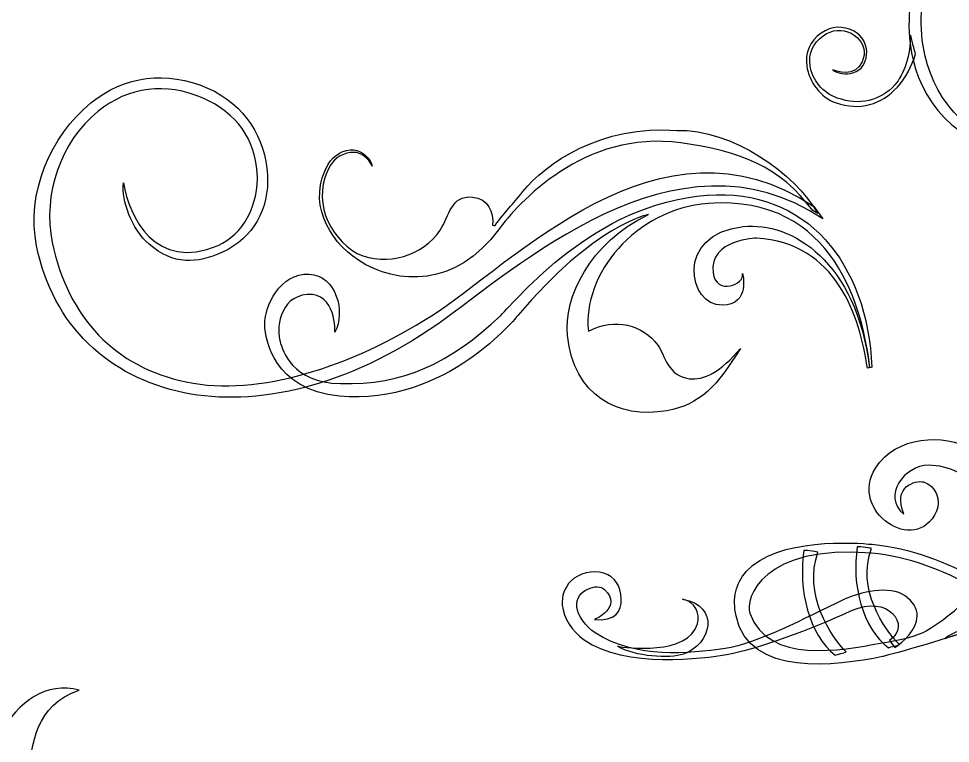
# Model space of a CAD drawing. Header units: millimetres. Extents: x -106 to 106, y -106 to 106.
# Drawn here: x -61.97 to -21.13, y -55.84 to -24.08 of the extents above; entities that cross this region are included whole.
import ezdxf

# ---------------------------------------------------------------- set-up
doc = ezdxf.new("R2010")
doc.units = ezdxf.units.MM
doc.header["$MEASUREMENT"] = 0
doc.layers.add('layer 1', color=7, linetype='Continuous')

msp = doc.modelspace()

# ---------------------------------------------------------------- linework, layer by layer
at = {"layer": 'layer 1', "color": 7}
msp.add_open_spline([(105.6569, -105.6569), (105.6569, -105.6569), (-106.0097, -105.6569), (-106.0097, -105.6569), (-106.0097, -105.6569), (-106.0097, -105.6569), (-106.0097, 106.0097), (-106.0097, 106.0097), (-106.0097, 106.0097), (-106.0097, 106.0097), (105.6569, 106.0097), (105.6569, 106.0097), (105.6569, 106.0097), (105.6569, 106.0097), (105.6569, -105.6569), (105.6569, -105.6569)], degree=3, knots=[0, 0, 0, 0, 0.2, 0.2, 0.2, 0.2, 0.4, 0.4, 0.4, 0.4, 0.6, 0.6, 0.6, 0.6, 1, 1, 1, 1], dxfattribs=at)
at = {"layer": 'layer 1', "color": 250}
for points, knots in [([(-19.3104, -18.5153), (-15.2419, -16.6518), (-8.8425, -17.253), (-4.3459, -23.0142), (-4.3459, -23.0142), (-4.3459, -23.0142), (-4.5471, -23.1706), (-4.5471, -23.1706), (-4.5471, -23.1706), (-8.9575, -17.5193), (-14.9448, -16.8282), (-18.922, -18.65), (-18.922, -18.65), (-22.02, -20.069), (-22.8113, -23.3122), (-22.2365, -25.7266), (-22.2365, -25.7266), (-21.7664, -27.6992), (-20.2161, -29.7666), (-17.2766, -29.6536), (-17.2766, -29.6536), (-15.7466, -29.5947), (-14.3691, -28.5915), (-13.769, -27.0973), (-13.769, -27.0973), (-13.1786, -25.629), (-13.3518, -24.0357), (-14.4248, -22.9243), (-14.4248, -22.9243), (-15.0688, -22.257), (-16.2238, -22.2542), (-16.8416, -22.5722), (-16.8416, -22.5722), (-17.4259, -22.873), (-17.7367, -23.5038), (-17.6125, -24.1783), (-17.6125, -24.1783), (-17.5069, -24.7457), (-17.0051, -25.7045), (-16.0942, -25.3459), (-16.0942, -25.3459), (-15.7664, -25.216), (-15.8228, -24.7537), (-16.0767, -24.6251), (-16.0767, -24.6251), (-16.2828, -24.5201), (-16.8533, -24.2193), (-16.5493, -23.7397), (-16.5493, -23.7397), (-16.273, -23.3029), (-15.0878, -23.5475), (-15.143, -24.5621), (-15.143, -24.5621), (-15.2955, -25.5601), (-16.2532, -25.6394), (-16.6856, -25.5601), (-16.6856, -25.5601), (-17.037, -25.4971), (-17.5901, -25.2129), (-17.7794, -24.1869), (-17.7794, -24.1869), (-17.9313, -23.3632), (-17.5625, -22.7235), (-16.8811, -22.3727), (-16.8811, -22.3727), (-16.1793, -22.0113), (-15.0194, -22.04), (-14.2885, -22.7968), (-14.2885, -22.7968), (-13.1431, -23.9837), (-12.9023, -25.6273), (-13.5314, -27.1914), (-13.5314, -27.1914), (-14.1696, -28.7799), (-15.6362, -29.8358), (-17.2662, -29.9096), (-17.2662, -29.9096), (-20.5513, -30.0588), (-22.2737, -27.9548), (-22.7669, -25.8826), (-22.7669, -25.8826), (-23.3662, -23.3711), (-22.5395, -19.9939), (-19.3104, -18.5153)], [0, 0, 0, 0, 0.0454545, 0.0454545, 0.0454545, 0.0454546, 0.0909091, 0.0909091, 0.0909091, 0.0909091, 0.1363636, 0.1363636, 0.1363636, 0.1363636, 0.1818182, 0.1818182, 0.1818182, 0.1818182, 0.2272727, 0.2272727, 0.2272727, 0.2272727, 0.2727273, 0.2727273, 0.2727273, 0.2727273, 0.3181818, 0.3181818, 0.3181818, 0.3181818, 0.3636364, 0.3636364, 0.3636364, 0.3636364, 0.4090909, 0.4090909, 0.4090909, 0.4090909, 0.4545455, 0.4545455, 0.4545455, 0.4545455, 0.5, 0.5, 0.5, 0.5, 0.5454545, 0.5454545, 0.5454545, 0.5454546, 0.5909091, 0.5909091, 0.5909091, 0.5909091, 0.6363636, 0.6363636, 0.6363636, 0.6363636, 0.6818182, 0.6818182, 0.6818182, 0.6818182, 0.7272727, 0.7272727, 0.7272727, 0.7272727, 0.7727273, 0.7727273, 0.7727273, 0.7727273, 0.8181818, 0.8181818, 0.8181818, 0.8181818, 0.8636364, 0.8636364, 0.8636364, 0.8636364, 0.9090909, 0.9090909, 0.9090909, 0.9090909, 1, 1, 1, 1]), ([(-26.7973, -24.7106), (-26.3453, -24.3885), (-25.8208, -24.3895), (-25.3839, -24.6193), (-25.3839, -24.6193), (-24.9838, -24.8301), (-24.7564, -25.2181), (-24.807, -25.6683), (-24.807, -25.6683), (-24.8496, -26.0418), (-24.9946, -26.3194), (-25.4032, -26.4562), (-25.4032, -26.4562), (-25.6961, -26.5554), (-26.0974, -26.4738), (-26.2838, -26.3287), (-26.2838, -26.3287), (-25.8611, -26.4962), (-25.0411, -26.5768), (-24.9161, -25.6718), (-24.9161, -25.6718), (-24.8671, -25.3211), (-25.0901, -24.9231), (-25.4878, -24.7182), (-25.4878, -24.7182), (-25.873, -24.5208), (-26.3088, -24.5438), (-26.7113, -24.8305), (-26.7113, -24.8305), (-27.1535, -25.1457), (-27.3566, -25.6087), (-27.2818, -26.1338), (-27.2818, -26.1338), (-27.1912, -26.7666), (-26.712, -27.3395), (-26.0902, -27.5569), (-26.0902, -27.5569), (-25.1159, -27.8969), (-24.2188, -27.6913), (-23.5639, -26.9771), (-23.5639, -26.9771), (-23.1813, -26.5592), (-22.8566, -25.6225), (-22.8835, -24.8005), (-22.8835, -24.8005), (-22.8509, -24.8649), (-22.6913, -25.5553), (-22.6587, -25.6191), (-22.6587, -25.6191), (-22.8259, -26.1737), (-23.094, -26.6822), (-23.4562, -27.0767), (-23.4562, -27.0767), (-24.1527, -27.838), (-25.1099, -28.1309), (-26.1432, -27.7691), (-26.1432, -27.7691), (-26.8164, -27.5345), (-27.3295, -26.841), (-27.4284, -26.1544), (-27.4284, -26.1544), (-27.5096, -25.5798), (-27.2803, -25.0537), (-26.7973, -24.7106)], [0, 0, 0, 0, 0.0588235, 0.0588235, 0.0588235, 0.0588235, 0.1176471, 0.1176471, 0.1176471, 0.1176471, 0.1764706, 0.1764706, 0.1764706, 0.1764706, 0.2352941, 0.2352941, 0.2352941, 0.2352941, 0.2941176, 0.2941176, 0.2941176, 0.2941177, 0.3529412, 0.3529412, 0.3529412, 0.3529412, 0.4117647, 0.4117647, 0.4117647, 0.4117647, 0.4705882, 0.4705882, 0.4705882, 0.4705882, 0.5294118, 0.5294118, 0.5294118, 0.5294118, 0.5882353, 0.5882353, 0.5882353, 0.5882353, 0.6470588, 0.6470588, 0.6470588, 0.6470588, 0.7058824, 0.7058824, 0.7058824, 0.7058824, 0.7647059, 0.7647059, 0.7647059, 0.7647059, 0.8235294, 0.8235294, 0.8235294, 0.8235294, 0.8823529, 0.8823529, 0.8823529, 0.882353, 1, 1, 1, 1]), ([(-43.8837, -37.1078), (-47.3967, -39.3354), (-51.4602, -40.6541), (-54.6245, -40.0037), (-54.6245, -40.0037), (-57.7299, -39.3653), (-59.8146, -37.1929), (-60.4991, -33.888), (-60.4991, -33.888), (-60.9335, -31.7768), (-60.1312, -29.4693), (-58.5051, -28.1502), (-58.5051, -28.1502), (-57.1587, -27.0577), (-55.5172, -26.851), (-53.89, -27.5621), (-53.89, -27.5621), (-52.4076, -28.2091), (-51.6104, -29.3952), (-51.5177, -30.8067), (-51.5177, -30.8067), (-51.4251, -32.2688), (-52.1671, -33.5621), (-53.2327, -34.0155), (-53.2327, -34.0155), (-55.9839, -35.1854), (-57.1357, -32.749), (-57.3758, -31.279), (-57.3758, -31.279), (-57.4702, -32.0483), (-57.024, -33.3092), (-56.2537, -33.9662), (-56.2537, -33.9662), (-55.184, -34.8829), (-54.1608, -34.8237), (-53.0405, -34.3165), (-53.0405, -34.3165), (-51.6928, -33.7009), (-50.9855, -32.4097), (-51.0657, -30.9334), (-51.0657, -30.9334), (-51.1564, -29.3191), (-52.0338, -27.8463), (-53.6964, -27.1184), (-53.6964, -27.1184), (-55.4717, -26.3398), (-57.3334, -26.5799), (-58.81, -27.7736), (-58.81, -27.7736), (-60.5718, -29.205), (-61.658, -31.7575), (-61.186, -34.0409), (-61.186, -34.0409), (-60.4664, -37.5484), (-58.0303, -39.797), (-54.7238, -40.475), (-54.7238, -40.475), (-51.6083, -41.1151), (-47.6096, -40.2559), (-43.6026, -37.4636), (-43.6026, -37.4636), (-40.2347, -35.1168), (-33.1698, -28.5205), (-26.7155, -32.8565), (-26.7155, -32.8565), (-26.7155, -32.8565), (-27.1244, -32.3111), (-27.1244, -32.3111), (-27.1244, -32.3111), (-33.8537, -27.7908), (-40.3336, -34.8561), (-43.8837, -37.1078)], [0, 0, 0, 0, 0.0526316, 0.0526316, 0.0526316, 0.0526316, 0.1052632, 0.1052632, 0.1052632, 0.1052632, 0.1578947, 0.1578947, 0.1578947, 0.1578947, 0.2105263, 0.2105263, 0.2105263, 0.2105263, 0.2631579, 0.2631579, 0.2631579, 0.2631579, 0.3157895, 0.3157895, 0.3157895, 0.3157895, 0.3684211, 0.3684211, 0.3684211, 0.3684211, 0.4210526, 0.4210526, 0.4210526, 0.4210526, 0.4736842, 0.4736842, 0.4736842, 0.4736842, 0.5263158, 0.5263158, 0.5263158, 0.5263158, 0.5789474, 0.5789474, 0.5789474, 0.5789474, 0.6315789, 0.6315789, 0.6315789, 0.631579, 0.6842105, 0.6842105, 0.6842105, 0.6842105, 0.7368421, 0.7368421, 0.7368421, 0.7368421, 0.7894737, 0.7894737, 0.7894737, 0.7894737, 0.8421053, 0.8421053, 0.8421053, 0.8421053, 0.8947368, 0.8947368, 0.8947368, 0.8947369, 1, 1, 1, 1]), ([(-33.122, -28.9739), (-36.4103, -28.7093), (-38.9056, -30.4291), (-39.8695, -31.658), (-39.8695, -31.658), (-40.3339, -32.2502), (-40.6312, -32.5065), (-41.0901, -33.139), (-41.0901, -33.139), (-41.1005, -33.1535), (-41.1911, -33.1259), (-41.2017, -33.1397), (-41.2017, -33.1397), (-41.1311, -32.563), (-41.4029, -31.9491), (-42.0782, -31.8964), (-42.0782, -31.8964), (-43.04, -31.8216), (-43.0724, -32.6987), (-43.4979, -33.3471), (-43.4979, -33.3471), (-44.232, -34.4681), (-45.823, -34.9546), (-47.1294, -34.3724), (-47.1294, -34.3724), (-48.4137, -33.611), (-49.1558, -31.9697), (-48.3014, -30.4987), (-48.3014, -30.4987), (-48.1129, -30.1738), (-47.7037, -29.9344), (-47.261, -29.9378), (-47.261, -29.9378), (-46.9861, -29.9396), (-46.6374, -30.1776), (-46.4786, -30.538), (-46.4786, -30.538), (-46.5051, -30.2493), (-46.9099, -29.8676), (-47.2817, -29.8321), (-47.2817, -29.8321), (-47.7051, -29.7925), (-48.167, -30.0495), (-48.4044, -30.4598), (-48.4044, -30.4598), (-49.3294, -32.0518), (-48.4385, -33.7805), (-47.0808, -34.6645), (-47.0808, -34.6645), (-45.3658, -35.7814), (-42.7982, -35.8531), (-40.9409, -33.3333), (-40.9409, -33.3333), (-40.0962, -32.1868), (-37.2044, -28.936), (-32.9518, -29.522), (-32.9518, -29.522), (-30.4382, -29.8434), (-28.5476, -30.5804), (-27.1681, -32.4893), (-27.1681, -32.4893), (-27.1681, -32.4893), (-26.9411, -32.6216), (-26.9411, -32.6216), (-26.9411, -32.6216), (-27.924, -30.8639), (-30.7142, -28.9078), (-33.122, -28.9739)], [0, 0, 0, 0, 0.0555556, 0.0555556, 0.0555556, 0.0555556, 0.1111111, 0.1111111, 0.1111111, 0.1111111, 0.1666667, 0.1666667, 0.1666667, 0.1666667, 0.2222222, 0.2222222, 0.2222222, 0.2222222, 0.2777778, 0.2777778, 0.2777778, 0.2777778, 0.3333333, 0.3333333, 0.3333333, 0.3333333, 0.3888889, 0.3888889, 0.3888889, 0.3888889, 0.4444444, 0.4444444, 0.4444444, 0.4444445, 0.5, 0.5, 0.5, 0.5, 0.5555556, 0.5555556, 0.5555556, 0.5555556, 0.6111111, 0.6111111, 0.6111111, 0.6111111, 0.6666667, 0.6666667, 0.6666667, 0.6666667, 0.7222222, 0.7222222, 0.7222222, 0.7222222, 0.7777778, 0.7777778, 0.7777778, 0.7777778, 0.8333333, 0.8333333, 0.8333333, 0.8333333, 0.8888889, 0.8888889, 0.8888889, 0.8888889, 1, 1, 1, 1]), ([(-31.789, -31.8178), (-36.7844, -32.1858), (-40.1017, -36.3774), (-40.8438, -37.084), (-40.8438, -37.084), (-43.0652, -39.1993), (-45.1323, -40.1481), (-47.8604, -40.074), (-47.8604, -40.074), (-50.0046, -40.0158), (-50.4067, -38.6291), (-50.5121, -38.2302), (-50.5121, -38.2302), (-50.6754, -37.7647), (-50.5882, -36.2606), (-49.3218, -36.1676), (-49.3218, -36.1676), (-48.0447, -36.0729), (-48.1116, -37.8233), (-48.1116, -37.8233), (-48.1116, -37.8233), (-47.633, -36.9231), (-48.0489, -35.3439), (-49.2419, -35.277), (-49.2419, -35.277), (-50.4952, -35.2071), (-51.2218, -36.704), (-51.1849, -37.5332), (-51.1849, -37.5332), (-51.1577, -38.1241), (-50.8074, -40.3455), (-47.9145, -40.6197), (-47.9145, -40.6197), (-43.2261, -41.0634), (-40.0931, -37.0947), (-40.0931, -37.0947), (-40.0931, -37.0947), (-36.7424, -33.0956), (-34.3587, -32.6598), (-34.3587, -32.6598), (-34.3587, -32.6598), (-36.9526, -33.8994), (-38.0936, -36.3058), (-37.9172, -37.9697), (-37.9172, -37.9697), (-37.6375, -40.6169), (-35.7013, -41.6326), (-33.5677, -41.2639), (-33.5677, -41.2639), (-32.0977, -41.0076), (-31.3605, -40.1711), (-30.3314, -38.5306), (-30.3314, -38.5306), (-31.18, -39.5631), (-31.9609, -39.941), (-32.569, -39.8607), (-32.569, -39.8607), (-33.533, -39.7333), (-33.6322, -38.84), (-33.9584, -38.3866), (-33.9584, -38.3866), (-34.6009, -37.4926), (-35.8295, -37.1677), (-37.0004, -37.7789), (-37.0004, -37.7789), (-37.2712, -35.3246), (-34.9661, -32.4149), (-31.7346, -32.1785), (-31.7346, -32.1785), (-26.1756, -31.7699), (-24.9388, -36.9445), (-24.6625, -39.3746), (-24.6625, -39.3746), (-24.6329, -39.3691), (-24.6036, -39.3626), (-24.5736, -39.3574), (-24.5736, -39.3574), (-24.7679, -34.7975), (-27.4396, -31.4961), (-31.789, -31.8178)], [0, 0, 0, 0, 0.047619, 0.047619, 0.047619, 0.0476191, 0.0952381, 0.0952381, 0.0952381, 0.0952381, 0.1428571, 0.1428571, 0.1428571, 0.1428572, 0.1904762, 0.1904762, 0.1904762, 0.1904762, 0.2380952, 0.2380952, 0.2380952, 0.2380952, 0.2857143, 0.2857143, 0.2857143, 0.2857143, 0.3333333, 0.3333333, 0.3333333, 0.3333333, 0.3809524, 0.3809524, 0.3809524, 0.3809524, 0.4285714, 0.4285714, 0.4285714, 0.4285714, 0.4761905, 0.4761905, 0.4761905, 0.4761905, 0.5238095, 0.5238095, 0.5238095, 0.5238095, 0.5714286, 0.5714286, 0.5714286, 0.5714286, 0.6190476, 0.6190476, 0.6190476, 0.6190476, 0.6666667, 0.6666667, 0.6666667, 0.6666667, 0.7142857, 0.7142857, 0.7142857, 0.7142857, 0.7619048, 0.7619048, 0.7619048, 0.7619048, 0.8095238, 0.8095238, 0.8095238, 0.8095238, 0.8571429, 0.8571429, 0.8571429, 0.8571429, 0.9047619, 0.9047619, 0.9047619, 0.9047619, 1, 1, 1, 1]), ([(-30.2146, -33.1942), (-33.2753, -33.5366), (-32.5804, -36.6806), (-31.1421, -36.6416), (-31.1421, -36.6416), (-29.8618, -36.6082), (-30.2477, -35.2433), (-30.2477, -35.2433), (-30.2477, -35.2433), (-30.1109, -35.7215), (-31.4049, -36.2317), (-31.5351, -35.213), (-31.5351, -35.213), (-31.7026, -33.7371), (-29.6269, -33.6999), (-29.6269, -33.6999), (-29.6269, -33.6999), (-26.1363, -33.8828), (-25.0832, -37.1705), (-24.7714, -39.396), (-24.7714, -39.396), (-24.74, -39.3898), (-24.7097, -39.3832), (-24.6787, -39.3777), (-24.6787, -39.3777), (-25.2351, -34.7437), (-28.078, -32.9568), (-30.2146, -33.1942)], [0, 0, 0, 0, 0.125, 0.125, 0.125, 0.125, 0.25, 0.25, 0.25, 0.25, 0.375, 0.375, 0.375, 0.375, 0.5, 0.5, 0.5, 0.5, 0.625, 0.625, 0.625, 0.625, 0.75, 0.75, 0.75, 0.75, 1, 1, 1, 1]), ([(-30.5269, -50.2549), (-29.9576, -52.9673), (-26.1391, -52.4474), (-24.108, -52.0409), (-24.108, -52.0409), (-24.108, -52.0409), (-21.3051, -51.2998), (-20.1817, -50.8437), (-20.1817, -50.8437), (-19.5359, -50.5815), (-18.9046, -50.3283), (-18.2643, -50.1209), (-18.2643, -50.1209), (-17.6657, -50.5161), (-17.0776, -50.9288), (-16.4939, -51.3371), (-16.4939, -51.3371), (-14.3955, -52.8088), (-12.2245, -54.3312), (-9.7335, -54.9861), (-9.7335, -54.9861), (-7.3893, -55.6017), (-4.1079, -55.363), (-2.4417, -53.3841), (-2.4417, -53.3841), (-0.8528, -51.4965), (-0.7579, -48.1658), (-2.3545, -46.1126), (-2.3545, -46.1126), (-2.3545, -46.1126), (-4.2619, -43.5012), (-6.9148, -43.7086), (-6.9148, -43.7086), (-6.7777, -44.0231), (-6.527, -44.8358), (-6.3909, -45.15), (-6.3909, -45.15), (-4.8422, -43.9569), (0.7472, -47.7793), (-2.7407, -53.133), (-2.7407, -53.133), (-3.049, -53.607), (-4.2584, -54.4094), (-5.1738, -54.4314), (-5.1738, -54.4314), (-6.3348, -54.459), (-7.4955, -52.8563), (-9.0716, -51.5268), (-9.0716, -51.5268), (-10.8045, -50.1144), (-12.8116, -49.3892), (-15.2683, -49.2751), (-15.2683, -49.2751), (-16.3145, -49.2269), (-17.28, -49.4119), (-18.2016, -49.6941), (-18.2016, -49.6941), (-18.6555, -49.3971), (-19.1161, -49.1108), (-19.5846, -48.8438), (-19.5846, -48.8438), (-19.3495, -48.4828), (-19.153, -48.099), (-18.989, -47.7014), (-18.989, -47.7014), (-18.3351, -46.1153), (-18.4856, -43.8543), (-20.1751, -42.941), (-20.1751, -42.941), (-21.4236, -42.2661), (-23.5057, -42.3367), (-24.4195, -43.7826), (-24.4195, -43.7826), (-25.6075, -45.6605), (-22.6558, -47.6749), (-21.735, -45.6709), (-21.735, -45.6709), (-21.5323, -45.2299), (-21.7787, -44.5164), (-22.3057, -44.3855), (-22.3057, -44.3855), (-22.6582, -44.298), (-23.6852, -44.5874), (-23.1653, -45.8008), (-23.1653, -45.8008), (-24.1509, -44.9994), (-23.1365, -43.6524), (-22.0928, -43.6562), (-22.0928, -43.6562), (-21.2049, -43.659), (-20.3429, -44.0713), (-19.8342, -44.7593), (-19.8342, -44.7593), (-18.9306, -45.9796), (-19.1571, -47.4568), (-19.8683, -48.6847), (-19.8683, -48.6847), (-21.3203, -47.8861), (-22.8582, -47.2811), (-24.5547, -47.1185), (-24.5547, -47.1185), (-25.2406, -47.0534), (-28.7305, -46.8023), (-30.0798, -48.3109), (-30.0798, -48.3109), (-30.5388, -48.8238), (-30.6894, -49.4784), (-30.5269, -50.2549)], [0, 0, 0, 0, 0.0357143, 0.0357143, 0.0357143, 0.0357143, 0.0714286, 0.0714286, 0.0714286, 0.0714286, 0.1071429, 0.1071429, 0.1071429, 0.1071429, 0.1428571, 0.1428571, 0.1428571, 0.1428572, 0.1785714, 0.1785714, 0.1785714, 0.1785714, 0.2142857, 0.2142857, 0.2142857, 0.2142857, 0.25, 0.25, 0.25, 0.25, 0.2857143, 0.2857143, 0.2857143, 0.2857143, 0.3214286, 0.3214286, 0.3214286, 0.3214286, 0.3571429, 0.3571429, 0.3571429, 0.3571429, 0.3928571, 0.3928571, 0.3928571, 0.3928572, 0.4285714, 0.4285714, 0.4285714, 0.4285714, 0.4642857, 0.4642857, 0.4642857, 0.4642857, 0.5, 0.5, 0.5, 0.5, 0.5357143, 0.5357143, 0.5357143, 0.5357143, 0.5714286, 0.5714286, 0.5714286, 0.5714286, 0.6071429, 0.6071429, 0.6071429, 0.6071429, 0.6428571, 0.6428571, 0.6428571, 0.6428572, 0.6785714, 0.6785714, 0.6785714, 0.6785714, 0.7142857, 0.7142857, 0.7142857, 0.7142857, 0.75, 0.75, 0.75, 0.75, 0.7857143, 0.7857143, 0.7857143, 0.7857143, 0.8214286, 0.8214286, 0.8214286, 0.8214286, 0.8571429, 0.8571429, 0.8571429, 0.8571429, 0.8928571, 0.8928571, 0.8928571, 0.8928572, 0.9285714, 0.9285714, 0.9285714, 0.9285714, 1, 1, 1, 1]), ([(-24.5912, -47.5068), (-24.5912, -47.5068), (-24.5912, -47.5068), (-24.5912, -47.5068), (-24.5912, -47.5068), (-22.9687, -47.6625), (-21.4846, -48.2444), (-20.0767, -49.0164), (-20.0767, -49.0164), (-20.2624, -49.2913), (-20.4714, -49.5508), (-20.6952, -49.7874), (-20.6952, -49.7874), (-21.0491, -50.1616), (-22.077, -50.9033), (-22.4804, -51.0446), (-22.4804, -51.0446), (-23.1327, -51.293), (-23.7255, -51.3722), (-24.2052, -51.4559), (-24.2052, -51.4559), (-25.8955, -51.7518), (-29.0971, -52.3985), (-29.9256, -50.1399), (-29.9256, -50.1399), (-30.1566, -49.5087), (-29.3563, -47.1006), (-24.5912, -47.5068)], [0, 0, 0, 0, 0.125, 0.125, 0.125, 0.125, 0.25, 0.25, 0.25, 0.25, 0.375, 0.375, 0.375, 0.375, 0.5, 0.5, 0.5, 0.5, 0.625, 0.625, 0.625, 0.625, 0.75, 0.75, 0.75, 0.75, 1, 1, 1, 1]), ([(-26.9356, -47.4606), (-27.5853, -49.2807), (-26.383, -51.1672), (-25.7071, -51.829), (-25.7071, -51.829), (-25.7755, -51.8893), (-26.0943, -51.9286), (-26.1875, -51.9765), (-26.1875, -51.9765), (-27.3254, -51.0997), (-27.8132, -49.1118), (-27.553, -47.3935), (-27.553, -47.3935), (-27.4002, -47.3669), (-26.9356, -47.4606), (-26.9356, -47.4606)], [0, 0, 0, 0, 0.2, 0.2, 0.2, 0.2, 0.4, 0.4, 0.4, 0.4, 0.6, 0.6, 0.6, 0.6, 1, 1, 1, 1]), ([(-24.5957, -47.2959), (-25.2451, -49.0505), (-24.0424, -50.8712), (-23.3668, -51.5096), (-23.3668, -51.5096), (-23.4352, -51.5679), (-23.7534, -51.6054), (-23.8478, -51.6512), (-23.8478, -51.6512), (-24.9857, -50.8055), (-25.4727, -48.8883), (-25.213, -47.2308), (-25.213, -47.2308), (-25.0606, -47.205), (-24.5957, -47.2959), (-24.5957, -47.2959)], [0, 0, 0, 0, 0.2, 0.2, 0.2, 0.2, 0.4, 0.4, 0.4, 0.4, 0.6, 0.6, 0.6, 0.6, 1, 1, 1, 1]), ([(-36.3197, -48.3791), (-35.8288, -48.5379), (-35.5907, -48.943), (-35.559, -49.5056), (-35.559, -49.5056), (-35.527, -50.0548), (-35.8403, -50.5133), (-36.7329, -50.4124), (-36.7329, -50.4124), (-36.7329, -50.4124), (-35.4724, -49.896), (-36.2956, -49.094), (-36.2956, -49.094), (-36.5817, -48.8152), (-37.5658, -49.0674), (-37.5086, -49.8739), (-37.5086, -49.8739), (-37.4872, -50.1778), (-37.0814, -50.7738), (-36.7066, -51.0042), (-36.7066, -51.0042), (-34.8433, -52.1529), (-32.6717, -51.9168), (-30.9981, -51.6829), (-30.9981, -51.6829), (-29.6424, -51.4941), (-27.512, -50.3514), (-25.798, -49.5428), (-25.798, -49.5428), (-25.1195, -49.2224), (-23.7918, -48.8948), (-23.1157, -49.3778), (-23.1157, -49.3778), (-22.7621, -49.6304), (-22.5839, -49.9259), (-22.585, -50.2584), (-22.585, -50.2584), (-22.5869, -50.8633), (-23.2047, -51.3884), (-23.5727, -51.6481), (-23.5727, -51.6481), (-23.5727, -51.6481), (-23.797, -51.3291), (-23.797, -51.3291), (-23.797, -51.3291), (-22.8082, -50.6763), (-23.8798, -49.2779), (-25.4727, -50.0258), (-25.4727, -50.0258), (-27.2105, -50.8413), (-29.5389, -51.687), (-30.9291, -51.9413), (-30.9291, -51.9413), (-31.9138, -52.1222), (-35.3802, -52.5728), (-37.1879, -51.3022), (-37.1879, -51.3022), (-37.7163, -50.9309), (-38.0915, -50.3366), (-38.1433, -49.7888), (-38.1433, -49.7888), (-38.1813, -49.3881), (-38.0514, -49.0212), (-37.7666, -48.727), (-37.7666, -48.727), (-37.4388, -48.3891), (-36.797, -48.2251), (-36.3197, -48.3791)], [0, 0, 0, 0, 0.0555556, 0.0555556, 0.0555556, 0.0555556, 0.1111111, 0.1111111, 0.1111111, 0.1111111, 0.1666667, 0.1666667, 0.1666667, 0.1666667, 0.2222222, 0.2222222, 0.2222222, 0.2222222, 0.2777778, 0.2777778, 0.2777778, 0.2777778, 0.3333333, 0.3333333, 0.3333333, 0.3333333, 0.3888889, 0.3888889, 0.3888889, 0.3888889, 0.4444444, 0.4444444, 0.4444444, 0.4444445, 0.5, 0.5, 0.5, 0.5, 0.5555556, 0.5555556, 0.5555556, 0.5555556, 0.6111111, 0.6111111, 0.6111111, 0.6111111, 0.6666667, 0.6666667, 0.6666667, 0.6666667, 0.7222222, 0.7222222, 0.7222222, 0.7222222, 0.7777778, 0.7777778, 0.7777778, 0.7777778, 0.8333333, 0.8333333, 0.8333333, 0.8333333, 0.8888889, 0.8888889, 0.8888889, 0.8888889, 1, 1, 1, 1]), ([(-32.213, -50.6025), (-32.6033, -51.9999), (-35.3942, -51.6598), (-35.7304, -51.5816), (-35.7304, -51.5816), (-34.962, -52.0564), (-33.4319, -52.1353), (-32.8355, -51.9324), (-32.8355, -51.9324), (-31.6039, -51.5138), (-31.2049, -49.7919), (-32.8744, -49.5232), (-32.8744, -49.5232), (-32.3463, -49.6427), (-32.079, -50.1168), (-32.213, -50.6025)], [0, 0, 0, 0, 0.2, 0.2, 0.2, 0.2, 0.4, 0.4, 0.4, 0.4, 0.6, 0.6, 0.6, 0.6, 1, 1, 1, 1]), ([(-17.9415, -51.8628), (-18.4543, -50.5316), (-20.3518, -50.8327), (-21.364, -51.2464), (-21.364, -51.2464), (-20.656, -50.7083), (-19.088, -50.4699), (-18.486, -50.6115), (-18.486, -50.6115), (-17.2414, -50.9061), (-16.7025, -52.6472), (-18.3761, -52.9927), (-18.3761, -52.9927), (-17.8804, -52.7102), (-17.7634, -52.3244), (-17.9415, -51.8628)], [0, 0, 0, 0, 0.2, 0.2, 0.2, 0.2, 0.4, 0.4, 0.4, 0.4, 0.6, 0.6, 0.6, 0.6, 1, 1, 1, 1]), ([(-64.8045, -55.2338), (-64.4992, -54.4965), (-64.0861, -53.7066), (-63.9159, -52.5129), (-63.9159, -52.5129), (-63.6841, -53.6794), (-63.1511, -54.6137), (-62.7735, -55.3919), (-62.7735, -55.3919), (-61.9881, -54.0352), (-60.7783, -53.1175), (-59.319, -53.5106), (-59.319, -53.5106), (-63.1801, -54.8393), (-59.8965, -60.2629), (-63.8753, -60.2037), (-63.8753, -60.2037), (-67.8539, -60.1444), (-64.3047, -54.8393), (-68.1651, -53.5106), (-68.1651, -53.5106), (-66.7633, -53.133), (-65.5901, -53.9653), (-64.8045, -55.2338)], [0, 0, 0, 0, 0.1428571, 0.1428571, 0.1428571, 0.1428572, 0.2857143, 0.2857143, 0.2857143, 0.2857143, 0.4285714, 0.4285714, 0.4285714, 0.4285714, 0.5714286, 0.5714286, 0.5714286, 0.5714286, 0.7142857, 0.7142857, 0.7142857, 0.7142857, 1, 1, 1, 1])]:
    msp.add_open_spline(points, degree=3, knots=knots, dxfattribs=at)

doc.saveas('drawing.dxf')
